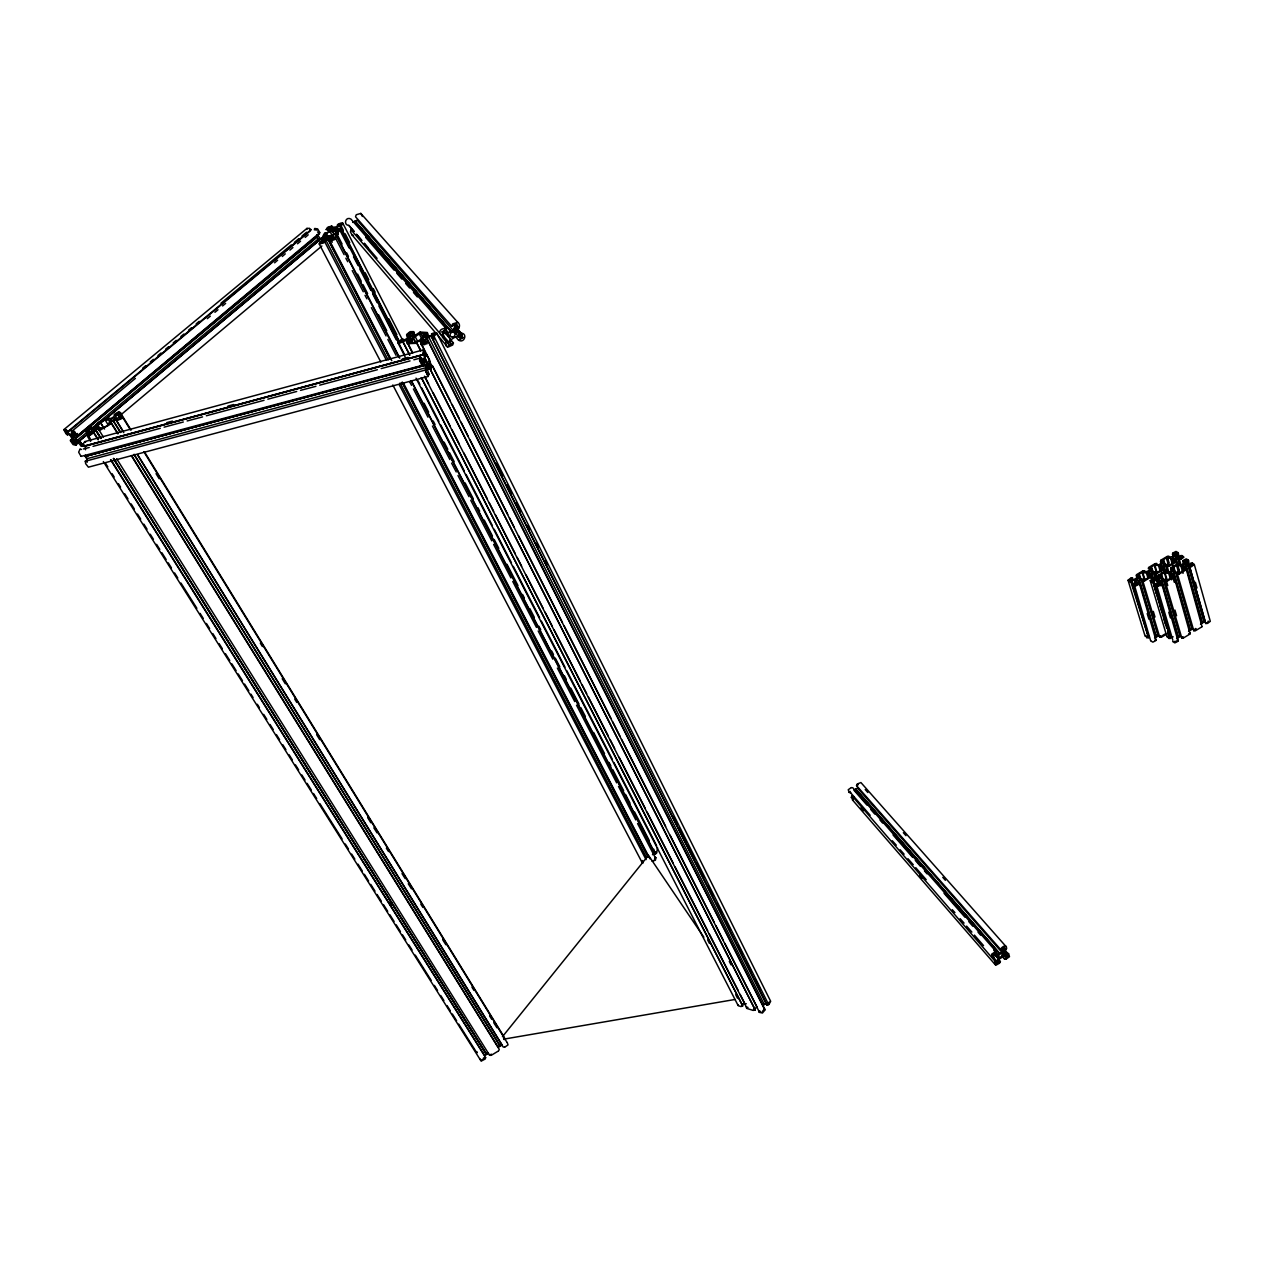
<?xml version="1.0" encoding="UTF-8"?>
<svg xmlns="http://www.w3.org/2000/svg" width="1274" height="1274" viewBox="0 0 1274 1274"><rect width="100%" height="100%" fill="white"/><g stroke="black" fill="none" stroke-linecap="round" stroke-linejoin="round"><path stroke-width="1.5" d="M83.129 444.196L83.447 446.378L422.809 354.65L423.366 353.232L424.656 358.312L423.446 361.418L421.726 360.606L420.547 357.246M429.019 374.078L426.79 368.011L428 364.905L429.688 365.702L429.848 368.505M405.148 356.959L397.87 342.658L400.96 339.744L403.062 338.932L401.39 340.445L402.504 340.524L406.024 339.091L409.655 335.795L409.527 334.138L406.756 335.588L408.556 339.123M70.389 440.597L73.589 437.014M71.248 430.676L73.462 433.271L73.303 435.135L70.166 434.721L66.598 431.217L68.032 431.408L311.063 229.654L309.55 228.46M74.672 432.38L71.838 434.944M79.147 441.568L76.106 444.1L73.812 442.572L73.988 440.724L77.109 441.154L81.026 445.932M422.809 354.65L83.383 446.282L79.577 440.772L87.253 434.402L79.577 440.772L80.851 442.779L77.173 440.422L74.402 436.042L74.561 434.179L76.822 436.329L319.79 232.76M75.676 438.208L318.07 235.817L321.796 240.133M76.01 445.152L79.084 441.489M76.918 435.262L76.822 436.329L319.519 233.875L317.513 231.884M380.862 362.071L319.217 243.939L320.013 242.14M655.967 857.816L655.393 860.253L652.065 861.224M657.511 847.576L656.715 852.816M654.486 859.823L654.613 858.979M654.693 858.421L654.9 857.068L655.871 857.641M653.737 849.201L655.346 854.09L656.556 853.086M642.478 860.555L643.052 863.039M1207.625 623.368L1210.3 621.33L1194.295 564.462L1191.636 566.564M1146.775 637.685L1145.613 635.503M314.598 228.603L314.375 229.814L315.856 229.846M1202.051 626.633L1186.126 568.841L1183.849 569.287L1184.342 567.503L1187.814 565.433L1191.254 565.783L1189.645 566.739L1205.73 623.48L1207.306 623.464M1200.506 624.18L1203.898 622.126L1187.814 565.433M1190.075 633.863L1173.895 576.151L1171.618 576.596L1172.128 574.797L1175.599 572.727L1179.039 573.093L1177.431 574.033L1193.802 630.741L1195.346 630.678M1188.546 631.394L1191.954 629.34L1194.646 629.245M1176.571 638.64L1179.963 636.586L1183.339 637L1181.778 637.956L1165.184 581.358L1166.793 580.403L1163.369 580.036L1159.897 582.107L1159.372 583.922L1161.697 583.508L1178.068 641.125M1185.887 569.908L1186.174 568.873M1189.279 565.178L1188.562 560.353M1188.276 561.356L1186.11 561.197L1185.616 562.981L1188.005 564.716L1190.744 564.573L1191.747 563.968L1190.649 563.172L1192.273 563.044M1183.833 565.481L1182.989 560.656M1182.145 566.755L1183.052 570.402M1154.562 637.924L1156.187 636.825L1139.418 580.61L1141.026 579.638L1144.402 580.02L1142.81 580.96L1159.77 637.271L1161.283 637.207M1173.657 577.218L1173.943 576.182M1156.012 640.392L1139.274 583.062L1137.013 583.508L1139.418 580.61M1177.287 564.653L1175.695 558.872L1180.218 557.757L1180.902 558.251L1179.326 559.19L1181.524 566.755M1175.568 562.328L1175.854 561.308L1176.937 565.083M1179.071 557.646L1178.275 552.884M1173.274 567.36L1173.434 570.242L1175.806 572.01L1180.138 572.424L1183.435 570.449L1183.259 567.551L1180.871 565.815L1176.555 565.401L1173.274 567.36L1174.899 573.013M1171.889 559.222L1172.972 562.981M1173.72 560.385L1172.637 556.627L1174.262 555.544L1174.087 553.282L1172.51 554.222L1173.593 557.98M1171.682 572.727L1170.838 567.917M1150.597 640.599L1133.876 583.349L1133.494 584.416M1169.946 574.033L1171.586 579.686M1179.007 557.678L1177.924 553.919L1175.854 553.712L1175.345 555.48L1177.702 557.2L1180.425 557.041L1181.412 556.451L1180.329 555.671L1181.938 555.544M1161.506 581.135L1178.147 637.685M1161.394 584.543L1161.697 583.508M1172.51 554.222L1172.765 553.187M1159.595 582.457L1158.48 578.699L1160.136 577.6L1159.977 575.291L1158.384 576.246L1159.451 579.973M1168.863 572.106L1167.175 566.436L1168.768 565.481L1168.083 564.987L1161.92 567.185L1161.394 568.968L1163.703 568.554L1164.802 572.329M1163.098 559.843L1163.242 562.694L1165.583 564.43L1169.851 564.844L1173.131 562.885L1172.972 560.019L1170.631 558.299L1166.363 557.901L1163.098 559.843L1164.739 565.465M1163.417 569.574L1163.703 568.554M1161.076 574.638L1161.219 577.536L1163.576 579.304L1167.892 579.75L1171.204 577.759L1171.045 574.845L1168.672 573.093L1164.372 572.663L1161.076 574.638L1162.191 578.396M1160.678 560.385L1161.474 565.146L1160.423 561.436L1161.999 560.48L1162.159 562.758L1158.719 564.812L1156.012 564.955L1155.343 564.446L1156.919 563.506L1155.343 563.57M1159.754 566.436L1161.235 571.946M1155.821 584.814L1156.187 583.747L1158.273 583.97L1158.799 582.154L1156.458 580.387L1152.731 581.119L1166.697 628.13M1158.384 576.246L1158.639 575.179M1156.521 593.748L1151.489 575.784L1149.228 576.23L1149.753 574.447L1153.209 572.376L1156.601 572.743L1155.008 573.698L1157.27 581.231M1150.979 567.057L1151.107 569.924L1153.416 571.676L1157.7 572.09L1160.98 570.131L1160.837 567.249L1158.512 565.513L1154.244 565.099L1150.979 567.057L1152.636 572.679M1151.234 576.851L1151.537 575.816M1148.559 567.599L1148.304 568.65L1150.549 568.204L1148.384 571.071L1149.498 574.813M1147.603 573.682L1148.543 577.313M1139.02 584.129L1139.322 583.11M1145.151 580.418L1142.905 572.934L1142.109 572.329L1138.829 574.287L1138.94 577.17L1141.233 578.937L1145.501 579.367L1148.798 577.393L1147.635 573.555M1139.163 580.753L1156.139 636.968M1137.284 579.622L1136.408 574.829M351.13 229.75L350.414 231.836L352.07 234.989L447.827 347.181L452.684 345.015L453.433 342.977L450.789 339.887M456.06 325.3C458.831 332.004 461.268 324.297 457.748 322.354L360.813 213.411L356.258 214.749L355.51 216.739L451.713 326.335L454.054 325.077L454.738 326.462L453.464 329.982L451.012 331.511L355.096 221.182L357.166 220.099L457.207 335.142L460.678 336.097L462.144 335.317L455.821 327.163M451.713 326.335L452.668 323.899L457.748 322.354M442.365 337.164L447.524 343.184L448.989 342.387L450.248 338.884L446.696 333.438M430.612 366.482L430.962 365.606C429.545 362.198 431.583 369.874 426.774 367.517M428.988 374.238L428.032 376.483L88.4 467.176L85.661 463.688L85.31 461.188M431.01 368.95L431.822 366.004L429.864 361.736M428.032 376.483L425.213 370.097L85.278 461.252M425.213 370.097L426.344 372.311L426.105 367.692L423.669 362.899L421.949 362.087L422.713 365.272L421.726 364.81M420.388 357.293L419.544 360.287L421.598 364.698M851.319 797.269L852.003 795.852L995.949 962.284L998.402 958.876L995.217 954.417M858.23 784.641L856.558 785.644L857.163 784.195M999.692 953.446L855.825 788.988L857.513 787.969L1001.683 952.06L997.638 954.592L995.121 954.258L994.755 953.334L996.618 952.172L995.169 951.917M335.938 237.458L334.632 239.56L330.73 240.882M340.015 228.922L337.944 233.253M335.906 237.282L331.495 238.015L332.657 235.579L336.623 233.429L336.097 234.543L399.845 358.074M404.431 354.283L340.031 228.794L335.588 229.479L339.378 225.339L340.684 224.941L340.158 226.055L400.132 342.865M341.973 224.781C345.811 219.813 332.96 226.533 339.091 224.447L336.113 226.883L330.077 227.727L332.482 226.374L331.606 226.087M319.217 243.939L323.341 243.031L324.981 241.917L323.23 241.821L325.905 240.053L332.004 239.225L329.552 240.595L330.46 240.897M994.548 962.396L995.36 960.819M1001.683 952.06L1002.59 948.445C997.303 951.312 1006.794 941.597 1006.571 948.366M997.813 957.395L995.121 954.178M997.733 958.462L1000.377 961.52L999.549 963.176L995.902 965.182L994.516 962.714M1006.54 948.684L1005.727 950.261L1005.138 948.78L1003.96 949.512L1002.67 952.204L1003.96 955.42L1006.444 955.739L1007.607 955.022L1007.017 953.541L1003.164 949.019M320.188 241.964L325.284 239.846L326.462 237.41L323.596 237.298C319.694 241.805 325.921 229.352 325.459 233.46L329.409 231.327L330.571 228.922L326.224 229.654M323.978 236.518L325.093 234.225L330.03 231.518L338.088 230.355L336.989 232.664L332.036 235.372L323.978 236.518L388.188 359.985M327.944 228.349L328.278 227.664C331.049 226.453 325.364 230.148 329.775 231.884M326.176 229.511L327.482 227.409L331.336 226.119M498.612 1050.763L499.281 1049.426L131.27 455.598M504.934 1038.31L504.249 1039.632L503.564 1038.453M131.716 455.726L498.293 1047.339L502.147 1045.014L137.703 454.786M111.045 459.882L484.677 1055.557L486.477 1054.474L113.497 458.481M484.98 1058.997L485.665 1057.659L110.567 459.771M83.176 443.909L84.737 441.616L423.478 349.84L425.898 354.029L426.233 356.258L425.102 354.045L424.752 354.936L425.341 358.631L427.761 363.44L429.465 364.221L428.717 361.083L429.672 361.529M477.097 1051.894L476.97 1052.69M80.007 449.196L78.654 452.19L80.979 456.283M738.235 1004.613L738.283 1005.696L740.799 1006.524M762.186 1011.922L762.887 1010.935M763.349 1010.282L764.559 1008.721L764.846 1009.948L426.822 338.725L428.765 337.069L433.447 335.699L431.79 337.244L766.98 1005.218L768.827 1004.517M768.572 1002.988L769.273 1002.017M764.782 1010.234L762.441 1013.021L759.256 1012.336M768.955 1004.39L770.69 1001.348L436.918 333.247L433.988 336.368L768.652 1004.613M433.956 336.384L431.79 337.244L767.044 1005.234L768.111 1003.641L764.257 1004.406L762.951 1006.237M755.179 1009.804L429.609 368.027L755.179 1009.804L753.571 1010.409M746.58 1008.212L746.357 1006.938L747.981 1007.447M742.726 1005.887L421.391 377.661L742.726 1005.887L741.118 1006.492M502.434 1036.717L648.466 855.348L703.837 937.202M123.785 432.634L116.444 420.754C124.008 414.496 102.047 426.185 111.348 423.462L117.654 433.638M121.651 417.761L119.071 413.524L115.695 416.439L116.539 418.413L121.985 416.2L130.314 429.736M111.364 423.494L100.582 429.927L98.783 430.15L100.853 428.319L98.114 428.621L91.123 433.463L93.655 432.826L97.907 439.594M86.982 434.721L92.015 431.392L91.218 429.386L87.062 430.469L89.435 434.8M105.073 419.783L108.847 420.07L109.675 422.044L107.446 425.516L102.684 428.048L98.91 427.746L98.098 425.755L100.328 422.299L105.073 419.783L108.513 425.532M93.671 432.857L88.416 436.329L86.887 434.96M428.128 341.83L424.768 344.617L421.248 344.649M406.709 334.425L410.069 331.67L413.572 331.622M309.327 228.365L306.954 228.396L63.811 429.657L66.025 433.781L67.713 435.119L66.439 433.112L67.331 433.224L70.102 435.469L72.873 439.833L72.714 441.68L70.548 439.562M306.954 228.396L306.97 229.416M424.545 350.653L420.946 343.55L423.876 342.658L423.732 340.97L419.799 340.699L415.213 343.088L417.012 343.216L420.611 350.302M427.459 332.625L427.491 333.629L424.64 334.473L424.783 336.145L428.717 336.4L432.252 334.966L433.287 334.011L431.472 333.884L433.558 333.008L436.839 333.183M416.948 343.279L407.457 343.693M428.255 341.591L428.096 340.62L425.293 342.085L425.15 340.397L426.822 338.852M424.433 333.438L423.191 334.568L423.366 336.702L419.751 340.031L413.97 343.009L410.26 342.754L413.031 337.801L420.723 333.199L424.433 333.438L426.233 336.989M409.957 343.439L408.142 339.776L401.501 342.149L403.285 342.26L409.623 354.65M413.747 331.734L413.747 332.737L410.929 333.581L411.04 335.237L414.926 335.492L420.086 332.036M403.285 342.26L397.886 342.833M408.142 339.776L409.957 340.031L410.069 341.703L407.234 342.547L407.234 343.566M652.447 854.711L655.553 852.752M121.444 414.337L321.892 245.993M77.173 440.422L87.842 431.504M90.884 428.956L319.264 238.111M74.019 443.75L72.347 442.381L74.019 443.75L77.061 441.218M74.609 443.83L77.65 441.298M321.781 238.206L102.43 421.662L321.781 238.206L323.5 239.687M74.402 436.042L77.459 433.494M75.899 438.383L318.229 236.136M73.812 442.572L76.854 440.04M71.217 431.822L135.394 378.378M207.28 318.659L210.337 316.127M214.924 312.305L217.981 309.773M222.568 305.951L225.625 303.419M274.611 262.842L277.621 260.214M282.255 256.488L285.265 253.86M289.899 250.134L292.924 247.522M297.543 243.78L300.568 241.168M305.187 237.426L308.212 234.814M70.166 434.721L73.223 432.189L74.943 433.463L73.255 432.077M71.822 435.087L74.895 432.412M142.672 368.202L145.73 365.67M150.316 361.88L153.374 359.332M157.96 355.542L161.018 353.009M165.604 349.203L168.662 346.671M173.232 342.865L176.29 340.333M180.876 336.527L183.934 333.995M188.52 330.189L191.578 327.657M196.164 323.867L199.222 321.319M220.975 303.212L291.284 244.911M294.342 242.378L298.928 238.572M301.986 236.04L306.572 232.234M67.395 432.491L310.267 230.928L309.63 229.702L311.111 229.734M337.721 233.492L336.097 234.543M341.766 225.004L340.158 226.055M1167.478 636.204L1168.688 638.401M1000.377 961.52L998.482 962.618L998.115 961.695L999.405 959.004L1003.45 956.487L1005.934 956.806L1006.301 957.745L1004.453 958.892L1005.887 959.147M484.677 1059.283L481.397 1061.003L480.011 1058.949M498.389 1051.002L491.366 1055.238M1177.845 641.363L1174.851 642.908L1172.653 641.523M1189.916 634.07L1183.657 637.844M1201.892 626.84L1195.649 630.598M1155.789 640.631L1152.827 642.16L1150.661 640.79M857.37 783.94L860.921 782.554L1005.616 946.072M994.93 951.949L991.618 954.226L992.303 957.236M1161.235 584.734L1158.114 586.343L1155.884 585.021M1173.418 577.456L1167.175 581.183M1185.728 570.099L1179.421 573.857M1136.583 574.638L1142.905 570.863M1148.718 567.408L1155.04 563.649M1160.837 560.194L1167.127 556.451M1138.845 584.32L1135.755 585.929L1133.557 584.607M1150.995 577.074L1144.705 580.833M1163.242 569.781L1156.967 573.523M1175.408 562.519L1169.15 566.261M1158.814 574.988L1165.153 571.198M1170.997 567.71L1177.335 563.936M1168.975 638.481L1170.567 638.385L1152.731 581.119M486.572 1054.299L488.547 1053.232M482.018 1059.793L483.117 1059.124M485.665 1057.659L483.849 1058.678L483.483 1057.914M491.35 1054.155L489.566 1055.222L490.984 1055.366M1176.093 641.379L1174.453 641.443M1176.73 640.997L1178.354 640.074M1188.738 633.751L1190.346 632.828M1195.331 629.77L1193.802 630.741M1207.29 622.54L1205.73 623.48L1189.645 566.739M1207.927 622.158L1208.214 621.059M1147.157 636.49L1147.476 635.376M1147.587 636.825L1148.575 636.236L1131.487 580.132L1130.484 580.737L1148.638 637.669L1147.062 637.764M1160.63 635.774L1156.187 636.825M1154.706 640.265L1156.314 639.357M1159.77 637.271L1161.283 636.299M1162.366 635.646L1165.583 633.704M1167.748 633.417L1161.585 637.127M1169.373 636.076L1169.054 637.191M1167.828 631.904L1169.5 637.541L1173.163 636.841M851.223 787.635L848.261 789.705L849.073 792.412M855.746 789.163L853.883 790.151L866.941 805.104M853.66 796.616L852.609 797.237L852.003 795.852M852.863 797.811L854.265 798.05M1152.938 578.492L1150.231 580.626L1167.032 637M1183.18 560.449L1186.237 558.872L1188.483 560.146M1152.604 579.686L1151.616 580.275L1152.62 580.594M1170.583 568.968L1172.86 568.523L1172.351 570.306L1168.879 572.376L1166.156 572.52L1165.471 572.01L1167.064 571.055L1165.471 571.118M1179.278 570.402L1177.654 564.748L1179.246 563.793L1177.638 563.856M1177.654 564.748L1181.078 565.099L1184.533 563.028L1185.027 561.261L1182.702 561.675M1186.667 560.273L1184.995 560.369L1186.667 560.273L1188.276 565.927M1153.798 581.947L1152.19 582.059M1130.723 578.125L1128.031 580.243L1145.151 636.299M1172.94 552.98L1175.982 551.419L1178.211 552.677M1136.153 575.88L1138.399 575.434L1137.857 577.233L1134.401 579.288L1131.71 579.431L1131.041 578.922L1132.634 577.966L1131.057 578.014M1169.086 562.869L1167.446 557.248L1169.022 556.308L1167.446 556.356M1176.396 552.805L1174.739 552.9L1176.396 552.805L1177.479 556.563M1148.575 637.701L1131.535 581.549L1129.942 581.661M1175.663 558.999L1173.545 561.723L1175.822 561.277M1181.285 559.015L1183.928 557.2L1182.224 555.607M504.902 1047.069L508.039 1044.903L507.227 1042.514M449.244 336.4L447.875 334.107L444.387 333.151L442.922 333.947C446.155 338.773 438.24 334.457 439.912 331.543C439.992 327.928 449.674 327.561 444.212 330.364L444.897 331.75L448.384 332.705L451.012 331.511M447.524 343.184C445.916 337.578 444.26 346.369 447.365 346.862M461.061 333.119C467.892 333.215 464.373 343.789 458.576 340.206L455.917 337.116M453.433 342.977L451.06 344.139L450.375 342.77L451.633 339.266L454.085 337.737L456.713 336.543L460.185 337.499L460.854 338.868L458.576 340.206M853.325 799.817L851.303 797.572M87.317 431.44L85.772 431.599M352.707 222.424L355.016 221.421M63.811 429.657L66.105 429.879M1006.141 959.099L1009.486 956.71L1008.737 953.844M741.866 1004.326L746.293 1003.753M353.455 235.308L352.07 234.989M423.478 349.84L422.761 354.554M166.671 422.649L172.42 421.105M227.966 406.072L233.715 404.527M402.297 358.934L408.046 357.373M81.186 445.98L83.32 446.266L84.291 444.929L85.103 446.219L424.083 354.618M83.399 448.958L89.228 447.493M93.018 446.362L160.301 428.303M164.091 427.172L183.313 421.997M187.151 420.961L202.566 416.901M206.356 415.77L264.037 400.307M267.843 399.176L296.699 391.484M300.505 390.37L315.92 386.309M319.71 385.178L377.391 369.715M381.181 368.584L410.053 360.908M413.843 359.778L421.583 357.787M420.818 359.348L424.656 358.312M420.261 360.781L424.083 359.762L420.165 361.004M422.729 365.208L81.138 456.395M424.799 365.112L85.183 456.379L424.943 365.176M85.358 456.426L424.975 365.463M425.85 366.721L429.688 365.702M426.551 367.071L430.389 366.036M85.39 456.713L86.696 458.767L426.105 367.692M426.551 368.106L430.389 367.071M425.994 369.524L430.851 369.03M654.374 852.083L655.696 851.828M503.851 1039.138L735.002 999.469M116.46 420.786L122.161 418.445L122.208 416.264M1172.637 556.627L1167.446 557.248M1180.918 559.143L1179.326 559.19M1168.768 566.389L1167.175 566.436M1189.693 566.771L1191.27 566.691M1143.224 570.784L1144.8 570.736L1143.208 571.676L1143.877 572.185L1148.384 571.071M1142.905 572.934L1146.361 572.743L1148.67 574.494L1148.798 577.393M1155.04 573.73L1156.601 573.65M1177.479 574.08L1179.039 573.985M1153.273 578.396L1154.865 578.348L1153.273 579.304L1153.941 579.813L1158.48 578.699M1131.487 580.132L1134.178 580.004L1136.488 581.772L1135.93 583.572L1133.876 583.349M1142.842 580.992L1144.386 580.912M1166.793 581.31L1165.184 581.358M1181.81 637.987L1183.355 637.924M84.737 441.616L85.629 442.221M314.742 228.476L317.624 228.874L319.758 232.489M316.462 229.861L317.385 229.877M317.576 238.843L319.073 238.875M420.149 332.036L427.316 332.498M504.6 1047.148L503.214 1047.053L137.353 454.611M406.677 335.572L406.613 334.632M71.376 430.564L74.242 431.249L76.87 435.055M997.908 957.172L997.112 955.659L994.612 955.341L993.449 956.057L994.039 957.538L992.542 957.411M1008.514 953.685L1003.084 949.066M75.851 445.263L73.048 444.562L70.436 440.804M849.28 792.571L850.602 792.794L870.158 815.264M851.51 787.571L852.832 787.81L996.618 952.172M456.124 332.928L454.85 330.364L456.124 326.845L457.589 326.064L458.672 328.262M80.23 449.117L81.488 449.467M753.189 1010.425L746.755 1008.403M755.227 1009.741L753.587 1009.215L757.122 1007.145L724.826 943.333M432.698 366.562L758.794 1010.935L760.482 1011.381M328.214 239.305L390.545 359.332M66.264 429.943L68.032 431.408M1192.56 563.108L1194.311 564.637M1151.903 581.995L1150.263 580.705M1195.585 628.48L1196.413 629.117M1130.484 580.737L1131.535 581.549M1129.656 581.597L1128.063 580.323M1169.5 637.541L1170.567 638.385M995.488 964.975L852.274 799.722M480.903 1060.764L103.353 461.586M456.156 325.252L458.767 328.214M865.221 789.562L867.849 792.524M903.33 832.702L905.957 835.664M942.76 877.324L945.388 880.302M455.917 327.115L461.156 333.071M455.582 327.864L462.144 335.317M456.012 328.756L461.268 334.712M1002.351 949.05L1007.607 955.022M1003.912 951.152L1006.54 954.13M456.681 330.109L460.631 334.584M1002.972 950.579L1006.157 954.369M455.535 329.01L460.79 334.982M1002.511 951.264L1006.444 955.739M856.526 785.596L1000.727 949.608M454.133 328.628L460.678 336.097M1001.826 955.914L1004.469 958.956M458.226 335.874L460.854 338.868M855.571 789.132L999.517 953.414M870.859 809.579L874.792 814.07M880.016 820.058L882.627 823.036M893.09 834.996L912.678 857.418M915.305 860.412L920.529 866.384M924.446 870.875L927.058 873.868M944.05 893.297L964.959 917.216M968.877 921.707L972.795 926.182M978.034 932.17L980.646 935.164M993.704 950.101L997.638 954.592M355.096 221.182L451.107 331.256M994.484 954.385L998.402 958.876M354.777 221.342L450.741 331.447M892.31 840.744L896.291 845.188M900.129 849.726L904.11 854.185M907.948 858.724L913.235 864.664M915.767 867.705L926.198 879.697M952.251 909.652L954.943 912.598M960.086 918.634L964.068 923.093M966.6 926.134L971.887 932.074M974.419 935.116L983.544 945.611M993.21 957.061L997.112 961.567M446.553 329.106L350.971 219.112C345.684 215.879 342.913 225.084 348.821 225.434L353.965 231.422M861.049 807.684L863.661 810.694M919.685 875.238L922.296 878.248M365.638 237.33L394.08 270.12M396.676 273.098L401.836 279.054M405.721 283.529L409.607 288.004M413.477 292.479L417.362 296.938M445.804 329.727L448.384 332.705M446.426 333.374L448.974 336.32M446.601 333.708L449.149 336.67M445.072 332.896L450.248 338.884M348.901 225.387L354.045 231.374M356.609 234.368L361.752 240.356M364.332 243.35L368.186 247.841M356.529 234.416L361.673 240.404M364.237 243.398L377.088 258.367M442.524 334.871L448.989 342.387M351.035 229.798L446.426 340.986M360.813 213.411L362.405 216.469M90.868 439.976L85.406 429.545L89.753 427.188L91.362 427.029L89.291 428.828L92.015 428.526L97.015 425.866L98.974 423.701L96.442 424.353L97.875 422.825L107.191 417.92L108.943 417.729L106.889 419.512L112.144 417.952L116.555 414.4L114.023 415.053L115.17 413.716L119.023 411.661L120.759 412.919M105.71 463.529L107.828 466.905M112.064 473.641L114.198 477.002M118.434 483.738L120.552 487.098M124.788 493.834L127.973 498.882M131.158 503.931L134.327 508.995M137.512 514.043L140.697 519.091M143.882 524.14L147.051 529.188M150.236 534.236L153.421 539.284M156.591 544.348L159.776 549.397M161.894 552.757L166.146 559.493M168.264 562.853L171.433 567.901M174.618 572.966L177.803 578.014M180.972 583.062L196.881 608.303M200.066 613.367L203.235 618.416M206.42 623.464L209.605 628.512M212.79 633.56L215.959 638.608M219.144 643.657L222.329 648.721M225.498 653.769L229.75 660.489M231.868 663.865L236.104 670.602M238.222 673.962L242.474 680.698M244.592 684.058L248.828 690.795M250.946 694.171L253.064 697.531M257.316 704.267L259.434 707.627M263.67 714.364L266.855 719.412M270.024 724.46L273.209 729.524M276.394 734.572L279.579 739.621M282.748 744.669L285.933 749.717M289.118 754.765L292.287 759.814M295.472 764.878L298.657 769.926M301.842 774.974L305.012 780.022M307.13 783.383L311.382 790.119M313.5 793.495L316.685 798.543M319.854 803.591L342.117 838.945M345.302 843.993L348.487 849.041M351.656 854.09L354.841 859.138M358.026 864.186L362.262 870.922M364.38 874.298L368.616 881.019M370.75 884.395L374.986 891.131M377.104 894.491L381.34 901.228M383.458 904.588L387.71 911.324M389.828 914.7L394.064 921.436M396.182 924.797L400.434 931.533M402.552 934.893L405.721 939.941M408.906 944.99L412.091 950.054M415.276 955.102L431.169 980.343M434.354 985.391L437.539 990.455M440.708 995.504L443.893 1000.552M447.078 1005.6L450.248 1010.648M452.381 1014.024L456.618 1020.745M458.736 1024.121L476.763 1052.738M87.444 436.329L90.613 441.377M93.098 431.281L98.385 439.689M88.495 429.688L90.613 433.064M87.062 430.469L89.53 434.752M98.114 428.621L103.385 437.03M116.682 458.751L489.598 1055.27M95.789 429.848L101.06 438.272M113.705 458.465L486.748 1054.315M95.582 429.879L100.853 438.288M95.439 430.039L100.71 438.463M113.354 458.656L486.477 1054.474M388.873 901.96L390.975 905.32M342.69 222.998L402.441 339.808M100.328 422.299L104.532 429.035M100.614 422.984L103.767 428.032M98.098 425.755L100.2 429.131M113.243 420.531L120.759 432.348M134.152 454.34L500.348 1046.097M113.083 420.691L120.409 432.523M134.009 454.515L500.077 1046.273M110.758 421.917L118.1 433.749M117.638 414.273L119.724 417.665M115.775 419.273L123.084 431.106M131.079 430.086L120.664 413.142L119.469 414.416L119.071 413.524M144.615 452.111L503.883 1036.606M143.851 451.729L507.004 1042.387M156.049 473.673L159.186 478.769M260.31 643.131L262.396 646.507M282.191 678.708L285.328 683.788M294.708 699.044L296.794 702.436M316.605 734.62L319.726 739.7M367.692 817.653L370.814 822.733M373.855 827.861L377.072 832.909M386.372 848.197L388.538 851.542M402.011 873.614L405.212 878.646M408.269 883.774L411.47 888.822M420.77 904.11L422.936 907.454M442.667 939.702L445.868 944.735M471.937 987.095L474.024 990.487M489.582 1015.951L491.748 1019.296M493.755 1022.719L496.956 1027.768M392.822 384.987L642.207 862.737M324.902 236.9L326.733 240.436M400.084 382.917L646.459 857.338M323.596 237.298L325.427 240.818M322.975 238.429L386.42 360.208M399.288 384.859L646.061 859.631M330.03 231.518L332.769 236.805M327.721 228.81L329.552 232.33M330.428 238.716L332.259 242.251M326.638 233.763L328.469 237.282M329.584 240.547L391.803 360.717M403.731 383.633L649.963 858.835M402.313 382.216L648.514 856.924M328.007 239.432L390.226 359.411M402.106 382.359L648.227 856.988M325.093 234.225L326.924 237.744M336.543 230.817L338.358 234.352M337.546 235.196L342.101 244.035M346.655 252.889L348.471 256.424M357.58 274.117L361.227 281.204M363.058 284.739L367.613 293.593M378.537 314.821L386.739 330.746M424.099 403.301L428.669 412.139M433.224 420.993L435.039 424.529M444.148 442.221L447.795 449.308M449.626 452.843L454.181 461.682M465.106 482.926L473.307 498.851M477.861 507.689L479.693 511.24M484.247 520.079L492.449 536.004M494.264 539.539L498.819 548.393M507.02 564.318L517.961 585.546M522.515 594.401L524.347 597.936M529.809 608.558L534.363 617.412M538.918 626.251L540.749 629.786M551.674 651.03L553.505 654.565M555.321 658.101L559.875 666.955M564.43 675.793L566.261 679.329M570.816 688.183L579.017 704.108M580.833 707.643L585.387 716.498M593.588 732.423L604.529 753.651M609.083 762.505L610.899 766.04M612.73 769.576L623.671 790.82M625.486 794.355L630.041 803.193M634.595 812.048L649.183 840.362M334.536 230.18L336.352 233.715M411.582 381.037L655.425 854.074M335.317 233.811L399.144 357.644M411.008 380.639L654.454 852.975M332.45 230.801L334.266 234.336M332.323 230.769L333.931 234.432M334.919 237.012L344.123 254.657M345.859 258.208L347.754 261.727M352.229 270.582L363.265 291.746M365.001 295.313L366.912 298.817M371.387 307.671L386.054 335.922M387.869 339.457L396.071 355.35M409.671 381.866L411.566 385.385M413.397 388.92L427.984 417.187M432.459 426.042L449.865 459.58M451.601 463.131L456.235 471.937M457.987 475.505L469.007 496.669M470.743 500.236L491.796 540.845M493.611 544.38L510.938 577.934M512.753 581.47L536.465 627.397M538.201 630.948L552.868 659.199M557.359 668.054L574.749 701.592M576.501 705.143L616.68 782.857M618.511 786.392L635.822 819.962M637.573 823.514L654.963 857.052M329.026 228.412L330.842 231.948M332.657 235.579L334.489 239.098M339.378 225.339L399.256 342.085M418.031 380.799L419.847 384.334M421.662 387.869L438.893 421.439M440.708 424.975L464.293 470.934M466.109 474.469L492.417 525.732M494.232 529.267L511.463 562.837M513.279 566.373L539.587 617.635M541.402 621.171L564.971 667.13M566.787 670.665L612.141 759.033M613.957 762.569L656.588 845.633M416.025 378.171L738.076 1005.441M338.98 228.492L349.044 247.889M353.503 256.759L358.121 265.565M359.841 269.117L370.814 290.297M372.629 293.832L377.168 302.655M378.983 306.19L396.214 339.76M336.734 227.075L338.55 230.626M406.072 339.76L412.394 352.15M425.038 376.913L428.637 384M433.16 392.838L450.311 426.456M452.127 429.991L459.341 444.148M463.863 453.003L487.337 498.994M489.136 502.545L493.659 511.384M495.459 514.919L515.317 553.84M517.133 557.391L521.639 566.229M526.162 575.084L543.313 608.701M545.113 612.237L552.343 626.394M554.142 629.929L580.339 681.24M582.138 684.775L586.661 693.613M588.461 697.165L608.319 736.085M610.135 739.621L614.641 748.475M619.164 757.313L645.345 808.624M647.144 812.159L673.341 863.469M675.14 867.005L707.643 930.705M709.443 934.24L738.347 990.854M740.146 994.405L744.669 1003.243M407.234 342.547L412.585 353.232M424.417 376.196L746.309 1007.001M402.552 341.193L409.798 355.335M707.627 939.878L709.443 943.413M735.719 994.691L737.519 998.227M341.591 226.724L343.391 230.26M345.206 233.795L349.745 242.649M365.16 272.732L368.791 279.802M373.314 288.657L375.129 292.192M388.729 318.739L396.899 334.664M408.413 334.075L410.212 337.61M411.359 339.457L413.158 343.009M407.871 339.887L409.687 343.423M419.799 340.699L429.672 360.192M432.364 365.511L450.311 400.96M452.095 404.511L459.277 418.684M461.077 422.235L468.243 436.409M470.042 439.96L507.721 514.393M509.52 517.945L513.995 526.815M518.486 535.669L562.439 622.524M564.239 626.06L610.883 718.233M612.683 721.785L619.865 735.958M621.648 739.509L665.617 826.348M670.092 835.218L714.061 922.073M715.861 925.609L723.027 939.798M426.408 354.14L429.927 361.306M413.811 332.673L415.547 336.288M414.974 336.161L417.681 341.464M411.964 332.625L413.763 336.177M425.118 359.172L426.917 362.724M416.264 342.133L420.754 350.987M425.038 359.236L426.838 362.772M413.302 337.69L416.009 342.993M413.031 337.801L415.738 343.247M729.285 961.392L731.085 964.928M425.15 340.397L426.933 343.948M420.723 333.199L423.414 338.518M419.48 334.329L422.172 339.648M421.901 340.843L423.701 344.394M421.63 340.827L423.414 344.362M427.554 333.565L429.274 337.18M428.765 337.069L764.257 1004.406M425.675 333.517L427.459 337.069M427.093 338.613L764.559 1008.721M432.316 335.635L434.084 339.187M496.414 463.481L502.641 475.919M507.1 484.789L511.559 493.675M516.002 502.561L520.461 511.431M527.579 525.636L529.363 529.188M536.481 543.393L538.265 546.944M545.383 561.149L547.167 564.701M673.596 816.857L677.163 823.959M678.931 827.511L686.065 841.732M687.849 845.283L694.967 859.488M696.751 863.039L703.869 877.245M708.312 886.115L712.771 895.001M717.23 903.871L721.673 912.757M726.132 921.628L730.575 930.514M737.694 944.719L742.153 953.605M746.612 962.475L751.055 971.361M755.514 980.232L759.957 989.118M850.076 791.361L850.666 792.762M1147.189 613.558L1148.893 619.18M1134.178 580.004L1135.325 583.747M1139.625 574.893L1140.756 578.635M1141.026 579.638L1157.955 635.869M1139.402 576.151L1140.517 579.893M1142.109 572.329L1144.355 579.813M1153.304 611.393L1154.992 617.014M1149.881 567.694L1150.995 571.453M1151.6 573.332L1153.273 578.969M1153.734 580.53L1170.472 636.952M1151.393 573.348L1153.034 579.113M1159.722 601.631L1160.837 605.389M1159.881 605.039L1161.554 610.676M1163.799 618.193L1165.471 623.83M1167.701 631.363L1169.389 637M1149.753 574.447L1150.868 578.189M1146.361 572.743L1148.033 578.364M1154.244 565.099L1156.458 572.599M1155.916 572.233L1157.588 577.87M1156.458 580.387L1158.13 586.024M1151.776 567.647L1155.438 579.893M1156.187 583.747L1172.86 640.281M1159.802 566.309L1161.41 572.074M1161.888 575.243L1179.963 636.586M1158.512 565.513L1160.152 571.134M1161.761 580.992L1178.386 637.541M1155.056 565.704L1157.27 573.204M1159.897 582.107L1160.996 585.881M1168.784 612.253L1170.456 617.906M1163.895 560.433L1164.993 564.191M1163.767 566.086L1165.407 571.723M1163.56 566.102L1165.169 571.867M1165.184 573.268L1167.382 580.801M1164.372 572.663L1166.586 580.196M1166.108 579.893L1167.764 585.546M1174.931 610.071L1176.587 615.724M1161.92 567.185L1163.019 570.943M1172.128 574.797L1174.325 582.345M1167.159 558.49L1168.799 564.111M1166.363 557.901L1168.545 565.401M1169.978 573.889L1171.634 579.543M1168.672 573.093L1170.328 578.746M1165.376 565.13L1167.557 572.647M1175.599 572.727L1191.954 629.34M1174.087 567.965L1175.169 571.739M1170.631 558.299L1172.797 565.799M1173.991 573.682L1190.362 630.296M1173.784 573.698L1190.123 630.439M1180.871 565.815L1183.036 573.364M1176.842 553.123L1177.924 556.881M1177.495 557.901L1179.66 565.433M1175.854 553.712L1176.921 557.471M1175.902 558.856L1177.526 564.509M1177.383 566.006L1179.549 573.539M1176.555 565.401L1178.721 572.934M1186.205 566.389L1202.322 623.082M1184.342 560.751L1185.409 564.525M1185.998 566.404L1202.083 623.225M1195.362 582.298L1196.971 587.983M1187.113 560.608L1188.18 564.382M1186.11 561.197L1187.193 564.971M758.794 1010.935L759.097 1012.161M85.103 446.219L85.565 449.77M86.696 458.767L87.142 462.319M420.946 343.55L421.025 344.521M87.221 456.761A2.484 1.338 71.9 0 1 86.855 456.745M86.091 456.219A2.484 1.338 71.9 0 1 85.454 455.216M316.685 235.021A2.261 1.147 49.2 0 1 317.353 235.961M355.478 222.329A2.214 2.118 -35.7 0 1 356.019 222.122M500.3 1045.221A1.991 1.29 -34.4 0 1 498.962 1045.89M487.066 1053.072A1.991 1.29 -34.8 0 1 485.824 1053.964M1156.394 634.978A1.847 1.147 -15.4 0 1 1156.044 636.188M1155.693 636.443A1.847 1.147 -15.4 0 1 1154.817 636.793M1189.661 629.929A1.847 1.147 -14.7 0 1 1189.247 630.136M1201.971 622.445A1.847 1.147 -14.4 0 1 1200.729 623.05M1178.45 636.283A1.847 1.147 -14.9 0 1 1177.686 637.159M855.3 790.469A1.895 1.417 -41.7 0 1 855.618 790.103M66.28 431.567L65.914 432.284L65.117 431.026L66.28 431.567M81.074 443.575L82.173 444.865L81.074 443.575M1191.875 564.493L1191.907 565.401L1192.894 564.796L1191.875 564.493M1181.539 556.977L1181.555 557.869L1182.543 557.279L1181.539 556.977M1157.747 581.199L1158.83 585.1L1157.747 581.199M1135.453 580.801L1136.599 584.559L1135.453 580.801M1130.611 579.479L1129.401 579.893L1130.611 579.479M443.479 331.336L442.476 333.04L441.791 331.67L443.479 331.336M462.112 336.463L461.809 338.358L463.258 337.578L462.112 336.463M427.841 373.68L427.507 374.588L426.917 372.916L427.841 373.68M421.248 361.784L420.786 359.809L421.248 361.784M424.64 353.137L423.939 351.767L424.64 353.137M332.641 239.448L334.154 238.604L332.641 239.448M339.935 224.192L341.225 223.81L339.935 224.192M994.102 954.115L993.194 955.452L992.828 954.529L994.102 954.115M1007.463 955.866L1007.065 957.268L1008.228 956.551L1007.463 955.866M321.08 242.474L322.147 242.554L321.08 242.474M120.409 417.952L119.708 419.035L120.409 417.952M88.193 428.94L86.903 430.086L88.193 428.94M423.923 343.359L425.739 342.786L423.923 343.359M434.036 334.059L433.749 335.062L435.167 334.122L434.036 334.059M401.119 341.782L399.67 342.021L401.119 341.782M411.231 332.578L409.097 333.454L411.231 332.578M97.859 425.484L93.289 429.306L97.907 425.484M997.717 963.096L996.571 963.813L996.204 962.889L997.717 963.096M1004.517 947.251C1001.412 948.047 1006.03 949.273 1004.517 947.251M1158.05 584.718L1159.388 584.83L1158.05 584.718M1135.707 584.304L1137.029 584.416L1135.707 584.304M456.474 323.771C452.413 324.631 459.086 326.685 456.474 323.771M448.448 343.821L448.639 345.445L450.088 344.665L448.448 343.821M118.673 412.585L117.335 413.524L118.673 412.585M89.212 434.482C87.428 436.122 92.397 433.829 89.212 434.482M424.529 362.023A2.596 0.987 73.9 0 0 426.392 365.67A2.596 0.987 73.9 0 0 426.249 361.8A2.596 0.987 73.9 0 0 424.529 362.023M71.997 437.269A2.484 0.971 46.9 0 0 75.182 439.849A2.484 0.971 46.9 0 0 73.749 436.711A2.484 0.971 46.9 0 0 71.997 437.269M452.334 337.053A2.548 2.341 -39 0 0 454.786 333.422A2.548 2.341 -39 0 0 450.534 333.406A2.548 2.341 -39 0 0 452.334 337.053M327.959 238.907A2.245 0.812 -25.8 0 0 331.033 236.868A2.245 0.812 -25.8 0 0 327.928 237.378A2.245 0.812 -25.8 0 0 327.959 238.907M332.068 230.371A2.229 0.796 -25.8 0 0 335.126 228.365A2.229 0.796 -25.8 0 0 332.036 228.874A2.229 0.796 -25.8 0 0 332.068 230.371M409.4 339.059A2.548 1.051 -25.9 0 0 412.84 336.686A2.548 1.051 -25.9 0 0 409.257 337.148A2.548 1.051 -25.9 0 0 409.4 339.059M423.159 339.999A2.564 1.067 -25.8 0 0 426.615 337.594A2.564 1.067 -25.8 0 0 423 338.056A2.564 1.067 -25.8 0 0 423.159 339.999M94.26 429.911A2.5 0.94 -28.9 0 0 97.27 427.395A2.5 0.94 -28.9 0 0 93.655 428.398A2.5 0.94 -28.9 0 0 94.26 429.911M111.905 420.579A2.484 0.94 -28.7 0 0 114.883 418.079A2.484 0.94 -28.7 0 0 111.268 419.066A2.484 0.94 -28.7 0 0 111.905 420.579M1161.235 566.134A1.879 1.115 -15.4 0 0 1163.863 564.573A1.879 1.115 -15.4 0 0 1161.012 564.207A1.879 1.115 -15.4 0 0 1161.235 566.134M1173.37 558.904A1.879 1.115 -15.2 0 0 1175.998 557.343A1.879 1.115 -15.2 0 0 1173.131 556.993A1.879 1.115 -15.2 0 0 1173.37 558.904M1136.902 580.641A1.879 1.115 -15.9 0 0 1139.529 579.065A1.879 1.115 -15.9 0 0 1136.695 578.683A1.879 1.115 -15.9 0 0 1136.902 580.641M1149.084 573.38A1.879 1.115 -15.7 0 0 1151.712 571.803A1.879 1.115 -15.7 0 0 1148.861 571.437A1.879 1.115 -15.7 0 0 1149.084 573.38M1171.443 573.73A1.895 1.131 -15.2 0 0 1174.087 572.153A1.895 1.131 -15.2 0 0 1171.188 571.771A1.895 1.131 -15.2 0 0 1171.443 573.73M1183.642 566.436A1.895 1.131 -15 0 0 1186.285 564.86A1.895 1.131 -15 0 0 1183.387 564.493A1.895 1.131 -15 0 0 1183.642 566.436M1159.213 581.024A1.895 1.131 -15.4 0 0 1161.856 579.447A1.895 1.131 -15.4 0 0 1158.974 579.065A1.895 1.131 -15.4 0 0 1159.213 581.024M1000.138 957.315A2.134 1.481 -41.9 0 0 1002.319 954.433A2.134 1.481 -41.9 0 0 999.166 954.863A2.134 1.481 -41.9 0 0 1000.138 957.315"/></g></svg>
